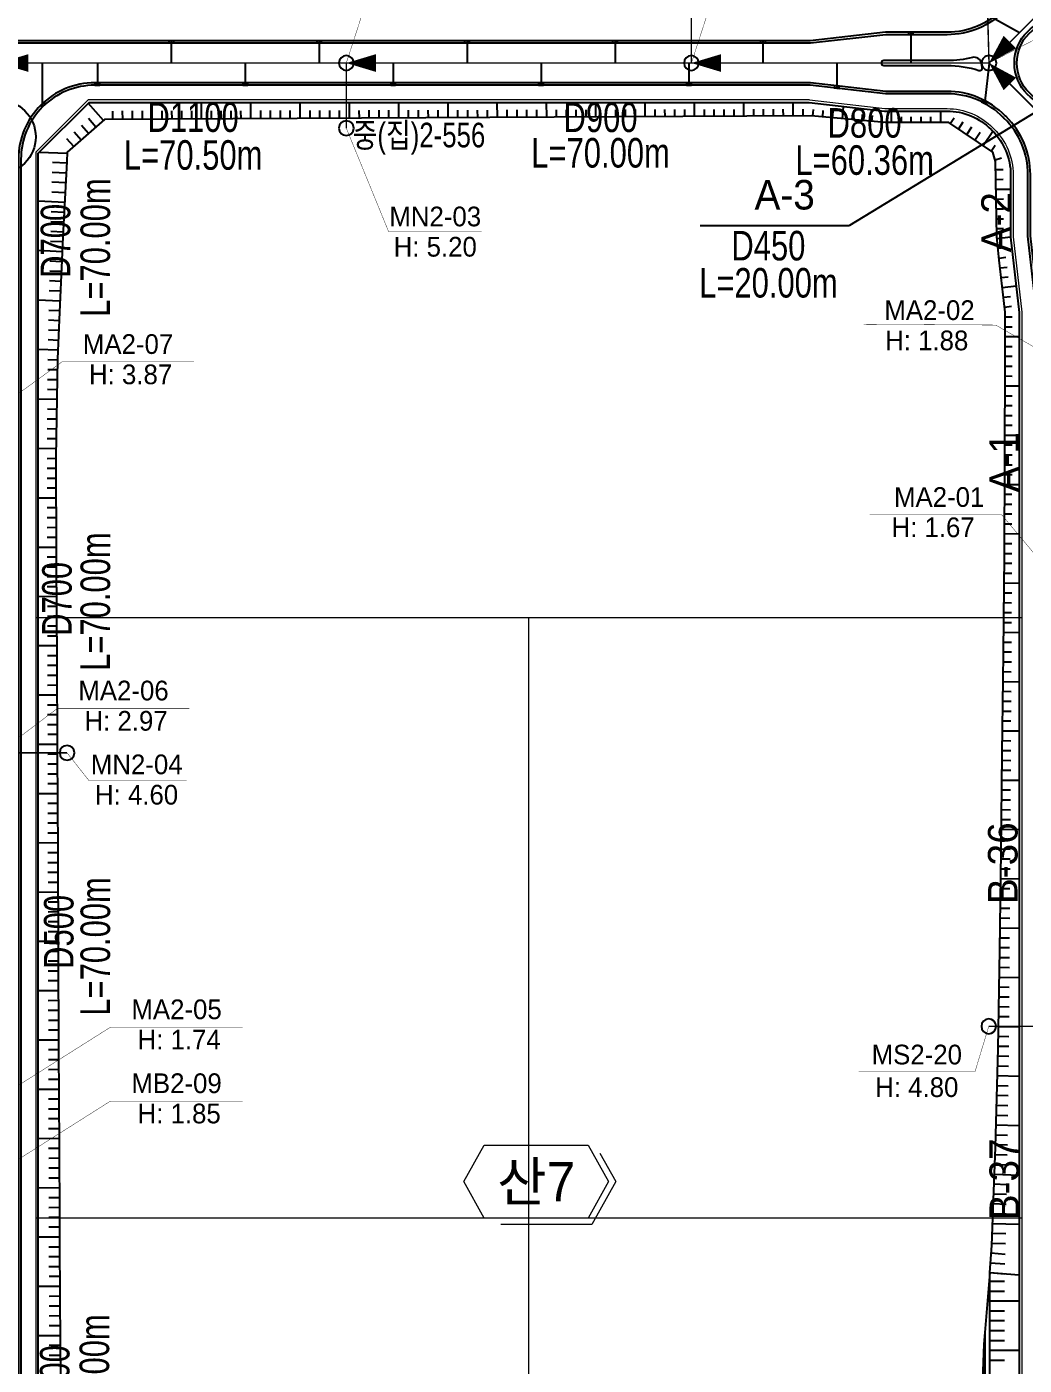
# Model space of a CAD drawing. Extents: x 230860 to 235519, y 342878 to 344985.
# Drawn here: x 232690.6 to 232892.9, y 343831.1 to 344102.7 of the extents above; entities that cross this region are included whole.
import ezdxf
from ezdxf.enums import TextEntityAlignment as Align

# ---------------------------------------------------------------- set-up
doc = ezdxf.new("R2010")
doc.units = 0
for name, color, linetype in [('##L형측구', 8, 'Continuous'), ('##보도', 3, 'Continuous'), ('##식수대', 104, 'Continuous'), ('CE-SLOP-FILL', 9, 'Continuous'), ('MN info M1', 2, 'Continuous'), ('storm_2호 우수받이', 1, 'Continuous'), ('storm_arrow', 7, 'Continuous'), ('storm_MH', 2, 'Continuous'), ('storm_pipe dia_length', 7, 'Continuous'), ('storm_pipe text', 1, 'Continuous'), ('도로시종점', 1, 'Continuous'), ('맨홀지시선', 7, 'Continuous'), ('블록맨홀', 1, 'Continuous')]:
    doc.layers.add(name, color=color, linetype=linetype)
for name, color, linetype, lineweight in [('00_도로_계획선', 7, 'Continuous', 0), ('0_도로명', 7, 'Continuous', 0), ('0_획지경계선', 8, 'Continuous', 5), ('storm_pipe', 160, 'Continuous', 30), ('블럭명', 7, 'Continuous', 0)]:
    doc.layers.add(name, color=color, linetype=linetype, lineweight=lineweight)
doc.styles.get("Standard").update_dxf_attribs({"font": 'Dotum.TTF'})
doc.styles.add('스타일1', font='H2HDRM.TTF')

# ---------------------------------------------------------------- blocks, each defined once
blk = doc.blocks.new('1')
at = {"layer": 'storm_MH', "flags": 128}
blk.add_lwpolyline([(-0.75, 0, 1), (0.75, 0, 1)], format="xyb", close=True, dxfattribs=at)

msp = doc.modelspace()

# ---------------------------------------------------------------- linework, layer by layer
at = {"layer": '##L형측구'}
msp.add_lwpolyline([(232915.426, 344112.708, -0.3811646), (232914.251, 344108.199), (232913.091, 344107.427, -0.3178372), (232909.051, 344107.54, 0.3757819), (232889.022, 344106.028, -0.2012258), (232877.252, 344101.091), (232864.815, 344101.091), (232849.526, 344099.341), (232621.29, 344099.341), (232606.036, 344101.091), (232601.651, 344101.091, -0.4142136), (232571.151, 344131.591), (232571.151, 344135.975), (232569.401, 344151.229), (232569.401, 344342.217, -0.3855372), (232580.667, 344354.656, -0.3855372)], format="xyb", dxfattribs=at)
msp.add_lwpolyline([(232704.401, 344091.341, 0.4142136), (232688.901, 344075.841), (232688.901, 343635.397, 0.4142136), (232701.401, 343622.897), (232883.401, 343622.897, 0.4142136), (232895.901, 343635.397), (232895.901, 344044.966), (232894.151, 344060.255), (232894.151, 344072.691, 0.2012258), (232889.214, 344084.462, -0.0044488), (232889.022, 344084.654, 0.2012258), (232877.252, 344089.591), (232864.815, 344089.591), (232849.526, 344091.341)], format="xyb", close=True, dxfattribs=at)
msp.add_circle((232899.901, 344095.341), 9, dxfattribs=at)
at = {"layer": '##보도', "color": 8}
for points in [[(232888.665, 344106.378, -0.2012258), (232877.252, 344101.591), (232864.787, 344101.591), (232849.498, 344099.841), (232621.318, 344099.841)], [(232704.401, 344090.841, 0.4142136), (232689.401, 344075.841), (232689.401, 343635.397, 0.4142136), (232701.401, 343623.397), (232883.401, 343623.397, 0.4142136), (232895.401, 343635.397), (232895.401, 344044.937), (232893.651, 344060.226), (232893.651, 344072.691, 0.2012258), (232888.864, 344084.105, -0.0044488), (232888.665, 344084.303, 0.2012258), (232877.252, 344089.091), (232864.787, 344089.091), (232849.498, 344090.841), (232704.401, 344090.841)]]:
    msp.add_lwpolyline(points, format="xyb", dxfattribs=at)
msp.add_lwpolyline([(232882.404, 344096.46, -0.0598648), (232877.252, 344095.841), (232864.405, 344095.841, 1), (232864.405, 344094.841), (232877.252, 344094.841, -0.0757413), (232883.729, 344093.854, 0.5559104), (232884.371, 344094.409), (232884.241, 344095.236, 0.4387021)], format="xyb", close=True, dxfattribs=at)
at = {"layer": '##식수대'}
msp.add_circle((232899.901, 344095.341), 8.5, dxfattribs=at)
at = {"layer": '00_도로_계획선', "linetype": 'Continuous'}
for points in [[(232692.401, 344077.234), (232703.008, 344087.841)], [(232849.327, 344087.841), (232703.008, 344087.841)], [(232692.401, 344077.234), (232692.401, 343634.882)]]:
    msp.add_lwpolyline(points, dxfattribs=at)
msp.add_lwpolyline([(232849.327, 344087.841), (232864.616, 344086.091), (232877.252, 344086.091, -0.2012258), (232886.525, 344082.201, 0.0044488), (232886.761, 344081.965, -0.2012258), (232890.651, 344072.691), (232890.651, 344060.055), (232892.401, 344044.766)], format="xyb", dxfattribs=at)
at = {"layer": '00_도로_계획선', "linetype": 'Continuous', "flags": 128}
msp.add_lwpolyline([(232892.401, 344044.766), (232892.401, 343634.882)], dxfattribs=at)
at = {"layer": '0_획지경계선'}
for p, q in [((232792.401, 343739.229), (232792.401, 343982.776)), ((232692.401, 343861.003), (232892.401, 343861.003))]:
    msp.add_line(p, q, dxfattribs=at)
msp.add_lwpolyline([(232892.401, 343982.776), (232692.401, 343982.776)], dxfattribs=at)
at = {"layer": 'CE-SLOP-FILL', "color": 8}
for p, q in [((232716.046, 344083.911), (232716.028, 344087.341)), ((232726.046, 344083.964), (232726.028, 344087.341)), ((232736.046, 344084.017), (232736.028, 344087.341)), ((232746.046, 344084.07), (232746.028, 344087.341)), ((232756.045, 344084.123), (232756.028, 344087.341)), ((232766.045, 344084.176), (232766.028, 344087.341)), ((232776.045, 344084.229), (232776.029, 344087.341)), ((232786.045, 344084.282), (232786.029, 344087.341)), ((232796.045, 344084.335), (232796.029, 344087.341)), ((232806.045, 344084.388), (232806.029, 344087.341)), ((232816.045, 344084.441), (232816.029, 344087.341)), ((232826.044, 344084.494), (232826.029, 344087.341)), ((232836.044, 344084.547), (232836.029, 344087.341)), ((232846.044, 344084.6), (232846.03, 344087.341)), ((232706.118, 344083.668), (232703.048, 344087.173)), ((232708.046, 344083.868), (232708.037, 344085.604)), ((232710.046, 344083.879), (232710.037, 344085.61)), ((232712.046, 344083.889), (232712.037, 344085.615)), ((232714.046, 344083.9), (232714.037, 344085.62)), ((232718.046, 344083.921), (232718.037, 344085.631)), ((232720.046, 344083.932), (232720.037, 344085.636)), ((232722.046, 344083.942), (232722.037, 344085.642)), ((232724.046, 344083.953), (232724.037, 344085.647)), ((232728.046, 344083.974), (232728.037, 344085.657)), ((232730.046, 344083.985), (232730.037, 344085.663)), ((232732.046, 344083.995), (232732.037, 344085.668)), ((232734.046, 344084.006), (232734.037, 344085.673)), ((232738.046, 344084.027), (232738.037, 344085.684)), ((232740.046, 344084.038), (232740.037, 344085.689)), ((232742.046, 344084.048), (232742.037, 344085.695)), ((232744.046, 344084.059), (232744.037, 344085.7)), ((232748.045, 344084.08), (232748.037, 344085.71)), ((232750.045, 344084.091), (232750.037, 344085.716)), ((232752.045, 344084.102), (232752.037, 344085.721)), ((232754.045, 344084.112), (232754.037, 344085.726)), ((232758.045, 344084.133), (232758.037, 344085.737)), ((232760.045, 344084.144), (232760.037, 344085.742)), ((232762.045, 344084.155), (232762.037, 344085.748)), ((232764.045, 344084.165), (232764.037, 344085.753)), ((232768.045, 344084.186), (232768.037, 344085.763)), ((232770.045, 344084.197), (232770.037, 344085.769)), ((232772.045, 344084.208), (232772.037, 344085.774)), ((232774.045, 344084.218), (232774.037, 344085.779)), ((232778.045, 344084.239), (232778.037, 344085.79)), ((232780.045, 344084.25), (232780.037, 344085.795)), ((232782.045, 344084.261), (232782.037, 344085.801)), ((232784.045, 344084.271), (232784.037, 344085.806)), ((232788.045, 344084.292), (232788.037, 344085.816)), ((232790.045, 344084.303), (232790.037, 344085.822)), ((232792.045, 344084.314), (232792.037, 344085.827)), ((232794.045, 344084.324), (232794.037, 344085.832)), ((232798.045, 344084.345), (232798.037, 344085.843)), ((232800.045, 344084.356), (232800.037, 344085.848)), ((232802.045, 344084.367), (232802.037, 344085.854)), ((232804.045, 344084.377), (232804.037, 344085.859)), ((232808.045, 344084.398), (232808.037, 344085.87)), ((232810.045, 344084.409), (232810.037, 344085.875)), ((232812.045, 344084.42), (232812.037, 344085.88)), ((232814.045, 344084.43), (232814.037, 344085.885)), ((232818.045, 344084.451), (232818.037, 344085.896)), ((232820.044, 344084.462), (232820.037, 344085.901)), ((232822.044, 344084.473), (232822.037, 344085.907)), ((232824.044, 344084.483), (232824.037, 344085.912)), ((232828.044, 344084.504), (232828.037, 344085.923)), ((232830.044, 344084.515), (232830.037, 344085.928)), ((232832.044, 344084.526), (232832.037, 344085.933)), ((232834.044, 344084.536), (232834.037, 344085.938)), ((232838.044, 344084.557), (232838.037, 344085.949)), ((232840.044, 344084.568), (232840.037, 344085.954)), ((232842.044, 344084.579), (232842.037, 344085.96)), ((232844.044, 344084.589), (232844.037, 344085.965)), ((232848.044, 344084.611), (232848.037, 344085.976)), ((232850.043, 344084.587), (232850.162, 344085.907)), ((232852.034, 344084.406), (232852.152, 344085.703)), ((232854.026, 344084.225), (232854.142, 344085.499)), ((232856.018, 344084.045), (232856.245, 344086.545)), ((232858.01, 344083.864), (232858.121, 344085.091)), ((232860.002, 344083.683), (232860.111, 344084.887)), ((232861.993, 344083.502), (232862.101, 344084.682)), ((232865.982, 344083.263), (232865.977, 344085.591)), ((232875.982, 344083.286), (232875.977, 344085.591)), ((232703.109, 344081.032), (232701.661, 344082.686)), ((232704.614, 344082.35), (232703.122, 344084.053)), ((232863.985, 344083.321), (232864.09, 344084.478)), ((232867.982, 344083.267), (232867.98, 344084.429)), ((232869.982, 344083.272), (232869.98, 344084.431)), ((232871.982, 344083.277), (232871.98, 344084.434)), ((232873.982, 344083.282), (232873.98, 344084.436)), ((232877.915, 344083.07), (232878.699, 344084.23)), ((232879.572, 344081.949), (232880.548, 344083.393)), ((232881.229, 344080.829), (232882.298, 344082.411)), ((232700.1, 344078.397), (232698.739, 344079.951)), ((232701.604, 344079.715), (232700.2, 344081.318)), ((232882.885, 344079.709), (232883.957, 344081.293)), ((232884.542, 344078.589), (232886.514, 344081.505)), ((232698.763, 344076.999), (232693.09, 344077.216)), ((232886.199, 344077.469), (232887.026, 344078.691)), ((232698.683, 344075.001), (232695.792, 344075.146)), ((232886.978, 344075.713), (232888.275, 344076.082)), ((232887.109, 344073.728), (232888.606, 344073.751)), ((232698.482, 344071.006), (232695.692, 344071.146)), ((232698.583, 344073.003), (232695.742, 344073.146)), ((232887.139, 344071.728), (232888.645, 344071.751)), ((232698.382, 344069.008), (232695.642, 344069.146)), ((232887.17, 344069.728), (232890.151, 344069.774)), ((232698.282, 344067.011), (232692.901, 344067.281)), ((232887.2, 344067.729), (232888.676, 344067.751)), ((232887.23, 344065.729), (232888.691, 344065.751)), ((232698.081, 344063.016), (232695.491, 344063.146)), ((232698.182, 344065.013), (232695.541, 344065.146)), ((232887.261, 344063.729), (232888.706, 344063.751)), ((232697.981, 344061.018), (232695.441, 344061.146)), ((232887.291, 344061.729), (232888.721, 344061.751)), ((232697.881, 344059.021), (232695.391, 344059.146)), ((232887.353, 344059.732), (232890.151, 344060.047)), ((232887.578, 344057.744), (232888.977, 344057.902)), ((232697.781, 344057.023), (232692.901, 344057.268)), ((232697.682, 344055.026), (232695.292, 344055.133)), ((232887.802, 344055.757), (232889.203, 344055.915)), ((232697.592, 344053.028), (232695.247, 344053.133)), ((232888.026, 344053.769), (232889.428, 344053.927)), ((232697.503, 344051.03), (232695.202, 344051.133)), ((232888.249, 344051.782), (232889.654, 344051.94)), ((232888.473, 344049.795), (232891.286, 344050.111)), ((232697.323, 344047.034), (232692.901, 344047.232)), ((232697.413, 344049.032), (232695.157, 344049.133)), ((232888.697, 344047.807), (232890.105, 344047.966)), ((232697.234, 344045.036), (232695.067, 344045.133)), ((232888.92, 344045.82), (232890.331, 344045.978)), ((232889.037, 344043.826), (232890.469, 344043.823)), ((232697.055, 344041.04), (232694.978, 344041.133)), ((232697.144, 344043.038), (232695.023, 344043.133)), ((232889.032, 344041.826), (232890.467, 344041.823)), ((232696.965, 344039.042), (232694.933, 344039.133)), ((232889.028, 344039.826), (232891.901, 344039.82)), ((232696.875, 344037.044), (232692.901, 344037.222)), ((232889.019, 344035.826), (232890.46, 344035.823)), ((232889.023, 344037.826), (232890.462, 344037.823)), ((232696.764, 344033.046), (232694.832, 344033.075)), ((232696.794, 344035.046), (232694.848, 344035.075)), ((232889.013, 344033.826), (232890.457, 344033.822)), ((232696.733, 344031.046), (232694.817, 344031.075)), ((232889.008, 344031.826), (232890.454, 344031.822)), ((232696.703, 344029.046), (232694.802, 344029.075)), ((232888.997, 344027.826), (232890.449, 344027.822)), ((232889.002, 344029.826), (232891.901, 344029.818)), ((232696.672, 344027.047), (232692.901, 344027.104)), ((232696.642, 344025.047), (232694.771, 344025.075)), ((232888.991, 344025.826), (232890.446, 344025.822)), ((232696.611, 344023.047), (232694.756, 344023.075)), ((232888.985, 344023.826), (232890.443, 344023.822)), ((232696.581, 344021.047), (232694.741, 344021.075)), ((232888.974, 344019.826), (232891.901, 344019.818)), ((232888.98, 344021.826), (232890.44, 344021.822)), ((232696.52, 344017.048), (232692.901, 344017.103)), ((232696.55, 344019.047), (232694.726, 344019.075)), ((232888.969, 344017.826), (232890.435, 344017.822)), ((232696.495, 344015.048), (232694.698, 344015.04)), ((232888.963, 344015.826), (232890.432, 344015.822)), ((232696.504, 344013.048), (232694.702, 344013.04)), ((232888.948, 344011.826), (232890.424, 344011.82)), ((232888.956, 344013.826), (232890.428, 344013.82)), ((232696.513, 344011.048), (232694.707, 344011.04)), ((232696.522, 344009.048), (232694.711, 344009.04)), ((232888.939, 344009.826), (232891.901, 344009.814)), ((232696.53, 344007.048), (232692.901, 344007.032)), ((232888.923, 344005.826), (232890.412, 344005.82)), ((232888.931, 344007.826), (232890.416, 344007.82)), ((232696.539, 344005.048), (232694.72, 344005.04)), ((232888.915, 344003.826), (232890.408, 344003.82)), ((232696.548, 344003.048), (232694.725, 344003.04)), ((232696.557, 344001.048), (232694.729, 344001.04)), ((232888.907, 344001.826), (232890.404, 344001.82)), ((232696.566, 343999.048), (232694.733, 343999.04)), ((232888.891, 343997.827), (232890.396, 343997.82)), ((232888.899, 343999.826), (232891.901, 343999.814)), ((232696.574, 343997.048), (232692.901, 343997.032)), ((232696.583, 343995.048), (232694.742, 343995.04)), ((232888.883, 343995.827), (232890.392, 343995.82)), ((232696.593, 343993.048), (232694.747, 343993.04)), ((232888.868, 343993.827), (232890.385, 343993.814)), ((232696.602, 343991.048), (232694.751, 343991.04)), ((232888.836, 343989.827), (232891.901, 343989.802)), ((232888.852, 343991.827), (232890.376, 343991.814)), ((232696.621, 343987.048), (232692.901, 343987.031)), ((232696.611, 343989.048), (232694.756, 343989.04)), ((232888.819, 343987.827), (232890.36, 343987.814)), ((232696.63, 343985.048), (232694.765, 343985.04)), ((232888.803, 343985.827), (232890.352, 343985.814)), ((232696.639, 343983.048), (232694.77, 343983.04)), ((232888.768, 343981.827), (232890.334, 343981.81)), ((232888.787, 343983.827), (232890.344, 343983.814)), ((232696.648, 343981.048), (232694.775, 343981.04)), ((232696.658, 343979.048), (232694.779, 343979.04)), ((232888.746, 343979.827), (232891.901, 343979.792)), ((232696.667, 343977.048), (232692.901, 343977.031)), ((232888.723, 343977.827), (232890.312, 343977.81)), ((232696.676, 343975.048), (232694.789, 343975.04)), ((232888.678, 343973.828), (232890.289, 343973.808)), ((232888.701, 343975.827), (232890.301, 343975.81)), ((232696.686, 343973.048), (232694.793, 343973.04)), ((232696.695, 343971.048), (232694.798, 343971.04)), ((232888.653, 343971.828), (232890.277, 343971.808)), ((232696.704, 343969.048), (232694.803, 343969.04)), ((232888.605, 343967.828), (232890.253, 343967.808)), ((232888.629, 343969.828), (232891.901, 343969.788)), ((232696.714, 343967.048), (232692.901, 343967.031)), ((232696.723, 343965.048), (232694.812, 343965.04)), ((232888.581, 343965.828), (232890.241, 343965.808)), ((232696.732, 343963.048), (232694.817, 343963.04)), ((232888.557, 343963.828), (232890.229, 343963.808)), ((232696.742, 343961.048), (232694.821, 343961.04)), ((232888.508, 343959.829), (232891.901, 343959.787)), ((232888.532, 343961.828), (232890.217, 343961.808)), ((232696.76, 343957.048), (232692.901, 343957.031)), ((232696.751, 343959.048), (232694.826, 343959.04)), ((232888.484, 343957.829), (232890.192, 343957.808)), ((232696.769, 343955.049), (232694.835, 343955.04)), ((232888.46, 343955.829), (232890.18, 343955.808)), ((232696.779, 343953.049), (232694.84, 343953.04)), ((232888.41, 343951.829), (232890.155, 343951.807)), ((232888.435, 343953.829), (232890.168, 343953.807)), ((232696.788, 343951.049), (232694.845, 343951.04)), ((232696.797, 343949.049), (232694.849, 343949.04)), ((232888.385, 343949.829), (232891.901, 343949.785)), ((232696.807, 343947.049), (232692.901, 343947.03)), ((232888.36, 343947.829), (232890.13, 343947.807)), ((232696.816, 343945.049), (232694.859, 343945.04)), ((232888.31, 343943.83), (232890.105, 343943.807)), ((232888.335, 343945.83), (232890.118, 343945.807)), ((232696.825, 343943.049), (232694.863, 343943.04)), ((232696.835, 343941.049), (232694.868, 343941.04)), ((232888.285, 343941.83), (232890.093, 343941.807)), ((232696.844, 343939.049), (232694.872, 343939.04)), ((232888.26, 343939.83), (232891.901, 343939.784)), ((232696.853, 343937.049), (232692.901, 343937.03)), ((232888.209, 343935.83), (232890.055, 343935.807)), ((232888.234, 343937.83), (232890.068, 343937.807)), ((232696.863, 343935.049), (232694.882, 343935.04)), ((232696.872, 343933.049), (232694.886, 343933.04)), ((232888.184, 343933.831), (232890.043, 343933.807)), ((232696.881, 343931.049), (232694.891, 343931.04)), ((232888.134, 343929.831), (232891.901, 343929.784)), ((232888.159, 343931.831), (232890.03, 343931.807)), ((232696.9, 343927.049), (232692.901, 343927.03)), ((232696.89, 343929.049), (232694.896, 343929.04)), ((232888.109, 343927.831), (232890.005, 343927.807)), ((232696.909, 343925.049), (232694.905, 343925.04)), ((232888.084, 343925.831), (232889.993, 343925.807)), ((232696.918, 343923.049), (232694.91, 343923.04)), ((232888.034, 343921.831), (232889.968, 343921.807)), ((232888.059, 343923.831), (232889.98, 343923.807)), ((232696.928, 343921.049), (232694.914, 343921.04)), ((232696.937, 343919.049), (232694.919, 343919.04)), ((232888.009, 343919.832), (232891.901, 343919.783)), ((232696.946, 343917.049), (232692.901, 343917.03)), ((232887.984, 343917.832), (232889.943, 343917.807)), ((232696.956, 343915.049), (232694.928, 343915.04)), ((232887.929, 343913.832), (232889.915, 343913.801)), ((232887.959, 343915.832), (232889.93, 343915.807)), ((232696.965, 343913.049), (232694.933, 343913.04)), ((232696.974, 343911.049), (232694.938, 343911.04)), ((232887.899, 343911.832), (232889.9, 343911.801)), ((232696.984, 343909.049), (232694.942, 343909.04)), ((232887.868, 343909.833), (232891.901, 343909.77)), ((232696.993, 343907.049), (232692.901, 343907.03)), ((232887.806, 343905.833), (232889.853, 343905.801)), ((232887.837, 343907.833), (232889.869, 343907.801)), ((232697.002, 343905.049), (232694.952, 343905.04)), ((232697.011, 343903.049), (232694.956, 343903.04)), ((232887.775, 343903.833), (232889.838, 343903.801)), ((232697.021, 343901.049), (232694.961, 343901.04)), ((232887.713, 343899.834), (232891.901, 343899.769)), ((232887.744, 343901.834), (232889.822, 343901.801)), ((232697.03, 343899.049), (232694.966, 343899.04)), ((232887.682, 343897.834), (232889.791, 343897.801)), ((232697.039, 343897.049), (232692.901, 343897.03)), ((232697.049, 343895.049), (232694.975, 343895.04)), ((232887.651, 343895.834), (232889.776, 343895.801)), ((232697.058, 343893.049), (232694.98, 343893.04)), ((232887.54, 343891.836), (232889.72, 343891.771)), ((232887.599, 343893.835), (232889.75, 343893.771)), ((232697.067, 343891.049), (232694.984, 343891.04)), ((232697.077, 343889.049), (232694.989, 343889.04)), ((232887.481, 343889.837), (232891.901, 343889.706)), ((232697.086, 343887.049), (232692.901, 343887.03)), ((232887.421, 343887.838), (232889.661, 343887.771)), ((232697.095, 343885.049), (232694.998, 343885.04)), ((232887.303, 343883.839), (232889.602, 343883.771)), ((232887.362, 343885.839), (232889.632, 343885.771)), ((232697.105, 343883.049), (232695.003, 343883.04)), ((232697.114, 343881.049), (232695.007, 343881.04)), ((232887.244, 343881.84), (232889.573, 343881.771)), ((232697.123, 343879.049), (232695.012, 343879.04)), ((232887.185, 343879.841), (232891.901, 343879.702)), ((232697.132, 343877.049), (232692.901, 343877.03)), ((232887.067, 343875.843), (232889.484, 343875.771)), ((232887.126, 343877.842), (232889.513, 343877.771)), ((232697.142, 343875.049), (232695.022, 343875.035)), ((232697.156, 343873.049), (232695.029, 343873.035)), ((232886.997, 343873.844), (232889.449, 343873.753)), ((232697.17, 343871.049), (232695.036, 343871.035)), ((232886.923, 343871.846), (232889.412, 343871.753)), ((232697.184, 343869.05), (232695.043, 343869.035)), ((232886.775, 343867.848), (232889.338, 343867.753)), ((232886.849, 343869.847), (232891.901, 343869.66)), ((232697.198, 343867.05), (232692.901, 343867.02)), ((232697.212, 343865.05), (232695.056, 343865.035)), ((232886.701, 343865.85), (232889.301, 343865.753)), ((232697.226, 343863.05), (232695.063, 343863.035)), ((232886.553, 343861.852), (232889.227, 343861.753)), ((232886.627, 343863.851), (232889.264, 343863.753)), ((232697.24, 343861.05), (232695.07, 343861.035)), ((232886.487, 343859.853), (232891.901, 343859.69)), ((232697.249, 343857.05), (232692.901, 343857.039)), ((232697.245, 343859.05), (232695.073, 343859.045)), ((232886.426, 343857.854), (232889.164, 343857.772)), ((232697.255, 343855.05), (232695.078, 343855.035)), ((232886.229, 343853.861), (232889.065, 343853.627)), ((232886.366, 343855.855), (232889.133, 343855.772)), ((232697.269, 343853.05), (232695.085, 343853.035)), ((232697.282, 343851.05), (232695.092, 343851.035)), ((232886.065, 343851.867), (232888.983, 343851.627)), ((232697.296, 343849.05), (232695.098, 343849.035)), ((232885.901, 343849.874), (232891.901, 343849.381)), ((232885.901, 343849.874), (232888.901, 343849.627)), ((232697.309, 343847.05), (232692.901, 343847.02)), ((232885.901, 343848.108), (232888.901, 343848.108)), ((232885.901, 343846.108), (232888.901, 343846.108)), ((232697.322, 343845.05), (232695.112, 343845.035)), ((232697.336, 343843.05), (232695.118, 343843.035)), ((232885.901, 343844.108), (232891.901, 343844.108)), ((232697.349, 343841.05), (232695.125, 343841.035)), ((232885.901, 343842.108), (232888.901, 343842.108)), ((232885.901, 343840.108), (232888.901, 343840.108)), ((232697.362, 343839.05), (232695.132, 343839.035)), ((232885.901, 343838.108), (232888.901, 343838.108)), ((232697.376, 343837.05), (232692.901, 343837.02)), ((232697.389, 343835.05), (232695.145, 343835.034)), ((232884.737, 343835.712), (232884.819, 343835.705)), ((232885.901, 343836.108), (232888.901, 343836.108)), ((232697.404, 343833.05), (232695.152, 343833.034)), ((232884.645, 343833.714), (232884.773, 343833.709)), ((232885.901, 343834.108), (232891.901, 343834.108)), ((232885.901, 343832.108), (232888.901, 343832.108)), ((232884.57, 343831.716), (232884.735, 343831.709))]:
    msp.add_line(p, q, dxfattribs=at)
msp.add_lwpolyline([(232886.411, 344081.608, -0.2012258), (232890.151, 344072.691), (232890.151, 344060.027), (232891.901, 344044.738), (232891.901, 343635.089), (232883.709, 343626.897), (232701.093, 343626.897), (232692.901, 343635.089), (232692.901, 344077.027), (232703.215, 344087.341), (232849.298, 344087.341), (232864.587, 344085.591), (232877.252, 344085.591, -0.2012258), (232886.169, 344081.85, 0.0044488)], format="xyb", close=True, dxfattribs=at)
for points in [[(232885.901, 343741.34), (232885.901, 343849.874), (232886.35, 343855.341), (232886.521, 343861.003), (232887.052, 343875.341), (232887.643, 343895.341), (232887.953, 343915.341), (232888.203, 343935.341), (232888.454, 343955.341), (232888.696, 343975.341), (232888.778, 343982.776), (232888.881, 343995.341), (232888.962, 344015.341), (232889.018, 344035.341), (232889.039, 344044.766), (232887.849, 344055.341), (232887.317, 344060.055), (232887.084, 344075.341), (232886.546, 344077.234), (232877.589, 344083.29), (232864.667, 344083.259), (232849.688, 344084.619), (232706.337, 344083.859), (232698.772, 344077.234), (232698.7, 344075.341), (232697.933, 344060.055), (232697.696, 344055.341), (232697.222, 344044.766), (232696.799, 344035.341), (232696.494, 344015.341), (232696.582, 343995.341), (232696.64, 343982.776), (232696.675, 343975.341), (232696.768, 343955.341), (232696.861, 343935.341), (232696.954, 343915.341), (232697.047, 343895.341), (232697.14, 343875.341), (232697.24, 343861.003), (232697.254, 343855.341), (232697.387, 343835.341), (232697.533, 343815.341)], [(232885.901, 343849.874), (232884.901, 343837.705)], [(232884.901, 343837.705), (232884.707, 343835.341), (232883.951, 343815.341), (232883.195, 343795.341), (232882.439, 343775.341), (232881.683, 343755.341), (232881.705, 343746.801), (232884.901, 343742.642)], [(232884.901, 343837.705), (232884.901, 343742.642)]]:
    msp.add_lwpolyline(points, dxfattribs=at)
at = {"layer": 'storm_2호 우수받이'}
for p, q in [((232869.901, 344101.591), (232869.901, 344095.334)), ((232719.901, 344099.841), (232719.901, 344095.326)), ((232749.901, 344099.841), (232749.901, 344095.327)), ((232779.901, 344099.841), (232779.901, 344095.329)), ((232809.901, 344099.841), (232809.901, 344095.331)), ((232839.901, 344099.841), (232839.901, 344095.332)), ((232693.794, 344086.447), (232693.794, 344095.341)), ((232704.901, 344095.325), (232704.901, 344090.841)), ((232734.901, 344095.327), (232734.901, 344090.841)), ((232764.901, 344095.328), (232764.901, 344090.841)), ((232794.901, 344095.33), (232794.901, 344090.841)), ((232824.901, 344095.332), (232824.901, 344090.841)), ((232854.901, 344095.333), (232854.901, 344090.222)), ((232885.76, 344095.343), (232884.897, 344087.599))]:
    msp.add_line(p, q, dxfattribs=at)
for points in [[(232869.401, 344101.191), (232870.401, 344101.191), (232870.401, 344101.591), (232869.401, 344101.591)], [(232869.401, 344101.191), (232870.401, 344101.191), (232870.401, 344101.591), (232869.401, 344101.591)], [(232719.401, 344099.441), (232720.401, 344099.441), (232720.401, 344099.841), (232719.401, 344099.841)], [(232749.401, 344099.441), (232750.401, 344099.441), (232750.401, 344099.841), (232749.401, 344099.841)], [(232779.401, 344099.441), (232780.401, 344099.441), (232780.401, 344099.841), (232779.401, 344099.841)], [(232809.401, 344099.441), (232810.401, 344099.441), (232810.401, 344099.841), (232809.401, 344099.841)], [(232839.401, 344099.441), (232840.401, 344099.441), (232840.401, 344099.841), (232839.401, 344099.841)], [(232704.401, 344090.841), (232705.401, 344090.841), (232705.401, 344091.241), (232704.401, 344091.241)], [(232734.401, 344090.841), (232735.401, 344090.841), (232735.401, 344091.241), (232734.401, 344091.241)], [(232764.401, 344090.841), (232765.401, 344090.841), (232765.401, 344091.241), (232764.401, 344091.241)], [(232794.401, 344090.841), (232795.401, 344090.841), (232795.401, 344091.241), (232794.401, 344091.241)], [(232824.401, 344090.841), (232825.401, 344090.841), (232825.401, 344091.241), (232824.401, 344091.241)], [(232854.36, 344090.284), (232855.353, 344090.17), (232855.399, 344090.568), (232854.405, 344090.681)], [(232693.702, 344086.375), (232694.433, 344087.058), (232694.16, 344087.35), (232693.429, 344086.667)], [(232884.269, 344087.474), (232885.157, 344087.014), (232885.341, 344087.369), (232884.454, 344087.829)]]:
    msp.add_lwpolyline(points, close=True, dxfattribs=at)
at = {"layer": 'storm_arrow'}
for points in [[(232885.762, 344095.341, 0, 3.6, 0), (232889.997, 344099.59, 0, 2.977, 0)], [(232684.901, 344095.341, 0, 3.6, 0), (232690.901, 344095.341, 0, 2.977, 0)], [(232755.401, 344095.341, 0, 3.6, 0), (232761.401, 344095.339, 0, 2.977, 0)], [(232825.401, 344095.342, 0, 3.6, 0), (232831.401, 344095.341, 0, 2.977, 0)], [(232885.76, 344095.343, 0, 3.6, 0), (232890.002, 344091.1, 0, 2.977, 0)]]:
    msp.add_lwpolyline(points, format="xyseb", dxfattribs=at)
at = {"layer": 'storm_pipe', "const_width": 0.3, "flags": 128}
for points in [[(232885.41, 344108.12), (232885.76, 344095.343)], [(232885.76, 344095.343), (232899.221, 344108.745)], [(232825.401, 344095.342), (232825.401, 344106.104)], [(232684.901, 344095.341), (232755.401, 344095.341)], [(232755.401, 344095.341), (232825.401, 344095.341)], [(232755.401, 344095.341), (232755.401, 344082.119)], [(232825.401, 344095.341), (232885.762, 344095.341)], [(232885.762, 344095.341), (232899.901, 344081.201)], [(232684.901, 343955.341), (232698.768, 343955.341)], [(232899.901, 343899.841), (232885.713, 343899.841)]]:
    msp.add_lwpolyline(points, dxfattribs=at)
at = {"layer": 'storm_pipe text', "color": 6}
for p, q in [((232891.947, 344101.503), (232830.858, 344135.454)), ((232895.546, 344085.557), (232857.456, 344062.401)), ((232827.163, 344062.401), (232857.456, 344062.401))]:
    msp.add_line(p, q, dxfattribs=at)
at = {"layer": '도로시종점'}
msp.add_circle((232684.901, 344080.341), 7.5, dxfattribs=at)
at = {"layer": '맨홀지시선', "color": 30, "const_width": 0.08}
for points in [[(232885.759, 344095.338), (232933.327, 344119.722), (232959.931, 344119.456)], [(232755.401, 344095.341), (232760.806, 344111.993), (232787.572, 344111.993)], [(232825.401, 344095.342), (232830.806, 344111.995), (232857.572, 344111.995)], [(232899.901, 344034.841), (232887.116, 344042.165), (232860.35, 344042.319)], [(232684.901, 344025.341), (232697.733, 344034.688), (232724.498, 344034.688)], [(232899.901, 343989.841), (232888.349, 344003.645), (232861.583, 344003.645)], [(232684.901, 343955.341), (232696.813, 343964.372), (232723.579, 343964.372)], [(232684.901, 343885.341), (232707.58, 343899.675), (232734.346, 343899.675)], [(232684.943, 343870.341), (232707.58, 343884.675), (232734.346, 343884.675)]]:
    msp.add_lwpolyline(points, dxfattribs=at)
at = {"layer": '맨홀지시선', "color": 1, "const_width": 0.08}
for points in [[(232755.401, 344082.119), (232764.003, 344061.067), (232782.877, 344061.067)], [(232698.768, 343955.341), (232703.221, 343949.689), (232723.012, 343949.689)], [(232885.713, 343899.841), (232882.911, 343890.613), (232859.321, 343890.613)]]:
    msp.add_lwpolyline(points, dxfattribs=at)
at = {"layer": '블럭명'}
for points in [[(232804.469, 343860.902), (232783.394, 343860.902), (232779.249, 343868.318), (232783.394, 343875.734), (232804.469, 343875.734), (232808.613, 343868.318), (232804.469, 343860.902)], [(232806.84, 343874.126), (232810.086, 343868.318), (232805.223, 343859.616), (232786.732, 343859.616)]]:
    msp.add_lwpolyline(points, dxfattribs=at)

# ---------------------------------------------------------------- block references
at = {"layer": 'storm_MH', "xscale": 2, "yscale": 2, "zscale": 2}
for p in [(232755.401, 344095.341), (232825.401, 344095.342), (232755.401, 344082.119), (232698.768, 343955.341)]:
    msp.add_blockref('1', p, dxfattribs=at)
for p, rotation in [((232885.76, 344095.343), 45), ((232885.713, 343899.841), 180)]:
    msp.add_blockref('1', p, dxfattribs=dict(at, rotation=rotation))

# ---------------------------------------------------------------- texts
at = {"layer": '0_도로명', "color": 1, "width": 0.8}
msp.add_text('중(집)2-556', height=5, rotation=359.99999, dxfattribs=at).set_placement((232756.683, 344078.227))
at = {"layer": 'MN info M1', "color": 30, "style": '스타일1'}
for s, p in [('MA2-02', (232873.691, 344041.987)), ('H: 1.88', (232873.13, 344035.841)), ('MA2-07', (232711.128, 344035.105)), ('H: 3.87', (232711.649, 344028.959)), ('MA2-01', (232875.653, 344004.062)), ('H: 1.67', (232874.422, 343997.917)), ('MA2-06', (232710.209, 343964.789)), ('H: 2.97', (232710.73, 343958.643)), ('MA2-05', (232720.976, 343900.091)), ('H: 1.74', (232721.497, 343893.946)), ('MB2-09', (232720.976, 343885.091)), ('H: 1.85', (232721.497, 343878.946))]:
    msp.add_text(s, height=4, dxfattribs=at).set_placement(p, align=Align.BOTTOM_CENTER)
at = {"layer": 'storm_pipe dia_length', "width": 0.8}
for s, p in [('D1100', (232724.332, 344081.356)), ('D900', (232806.97, 344081.332)), ('D800', (232860.53, 344080.19)), ('L=70.50m', (232724.332, 344073.683)), ('L=70.00m', (232806.97, 344074.122)), ('L=60.36m', (232860.53, 344072.651)), ('D450', (232841.015, 344055.28)), ('L=20.00m', (232841.015, 344047.74))]:
    msp.add_text(s, height=6, dxfattribs=at).set_placement(p, align=Align.CENTER)
for s, p in [('L=70.00m', (232707.481, 344057.886)), ('D700', (232699.408, 344059.253)), ('L=70.00m', (232707.481, 343986.023)), ('D700', (232699.692, 343986.587)), ('L=70.00m', (232707.481, 343916.048)), ('D500', (232700.062, 343919.002)), ('L=75.00m', (232707.288, 343827.342)), ('D600', (232699.236, 343827.62))]:
    msp.add_text(s, height=6, rotation=89.8867, dxfattribs=at).set_placement(p, align=Align.CENTER)
at = {"layer": 'storm_pipe text', "color": 2}
msp.add_text('A-3', height=6, dxfattribs=at).set_placement((232844.315, 344065.615), align=Align.CENTER)
for s, p in [('A-2', (232890.198, 344063.039)), ('A-1', (232891.812, 344014.32)), ('B-36', (232891.55, 343932.948)), ('B-37', (232891.851, 343868.784))]:
    msp.add_text(s, height=6, rotation=90, dxfattribs=at).set_placement(p, align=Align.CENTER)
at = {"layer": '블럭명'}
msp.add_text('산7', height=8, dxfattribs=at).set_placement((232793.931, 343868.318), align=Align.MIDDLE_CENTER)
at = {"layer": '블록맨홀', "color": 1, "style": '스타일1'}
for s, p in [('MN2-03', (232773.44, 344064.199)), ('H: 5.20', (232773.44, 344058.054))]:
    msp.add_text(s, height=4, dxfattribs=at).set_placement(p, align=Align.MIDDLE_CENTER)
at = {"layer": '블록맨홀', "style": '스타일1'}
for s, p in [('MN2-04', (232712.892, 343952.999)), ('H: 4.60', (232712.857, 343946.843)), ('MS2-20', (232871.116, 343894.11)), ('H: 4.80', (232871.116, 343887.496))]:
    msp.add_text(s, height=4, dxfattribs=at).set_placement(p, align=Align.MIDDLE_CENTER)

doc.saveas('drawing.dxf')
